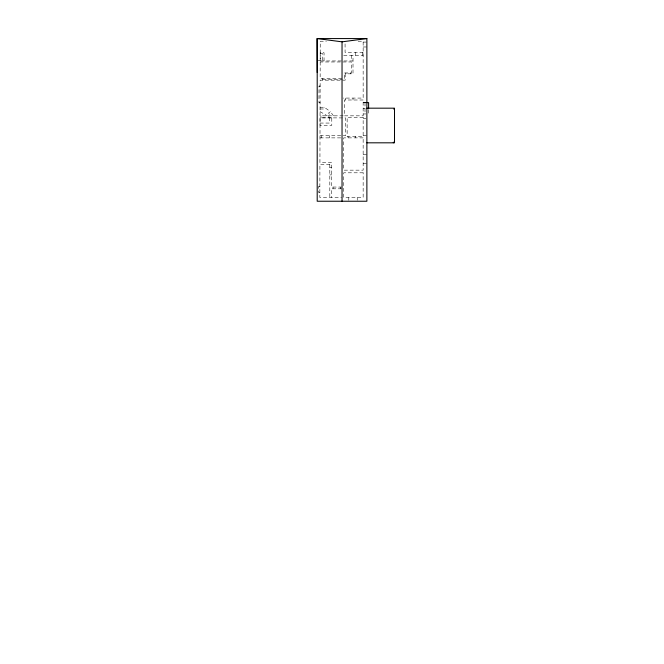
<?xml version="1.0" encoding="UTF-8"?>
<svg xmlns="http://www.w3.org/2000/svg" width="664" height="664" viewBox="0 0 664 664"><rect width="100%" height="100%" fill="white"/><g stroke="black" fill="none" stroke-linecap="round" stroke-linejoin="round"><path stroke-width="0.5" stroke-dasharray="3.32 2.49" d="M319.01 86.088L320.131 86.088L319.01 86.088L318.969 102.787L320.081 102.787L317.201 102.787M353.007 60.955L320.189 60.955L320.247 41.226L326.373 41.226M333.436 115.835L330.506 111.66L328.539 113.038L330.506 115.835M363.15 102.779L365.939 102.729M358.128 41.226L363.15 41.226L363.15 98.073L343.222 98.073M363.15 42.073L366.877 42.073M363.15 46.978L366.877 46.978M363.15 52.398L345.072 52.398L345.072 43.26M320.189 53.684L322.737 53.684L322.737 60.955M343.678 55.32L363.15 55.32M322.588 79.323L342.267 79.323M363.15 102.712L366.868 102.712M320.073 107.244L324.256 107.244L330.506 111.66M363.15 108.332L365.009 108.332M320.065 108.987L324.256 108.987L324.256 107.244M363.15 113.951L365.947 113.951M343.222 115.835L320.048 115.835L320.139 80.161L345.189 80.161L345.189 73.829L353.007 73.829L353.007 55.32M363.15 118.607L365.947 118.607M320.048 123.064L329.485 123.064L329.485 117.852M363.15 135.307L366.877 135.307M319.998 135.738L345.579 135.738L345.579 117.918L320.048 117.852L319.932 162.58L331.668 162.58L331.668 187.049L341.603 187.049M319.99 137.88L341.603 137.88M363.15 154.363L366.877 154.363M363.15 163.552L366.877 163.552M329.809 164.423L319.923 164.423L319.841 197.515L341.603 197.515M329.809 167.444L331.668 167.444M329.809 174.898L331.668 174.898M341.603 188.808L331.668 188.808L331.668 197.515M317.201 60.416L320.197 60.424M319.865 186.277L318.753 186.269L318.737 192.601L319.849 192.61M320.065 111.66L327.335 115.835M368.611 109.826L368.611 113.951M365.009 102.712L365.009 113.951M362.303 52.398L362.303 55.32M357.232 197.515L357.232 200.304M355.348 52.398L355.348 55.32M355.323 136.485L355.323 137.88M353.007 98.073L353.007 99.998M351.497 55.32L351.497 60.955M350.858 72.957L350.858 73.829M348.791 197.515L348.791 200.304M348.06 136.485L348.06 137.88M345.894 72.957L345.894 73.829M345.496 98.073L345.496 99.998M340.458 187.049L340.458 188.808M333.013 187.049L333.013 188.808M329.809 164.357L329.809 197.515M329.344 135.738L329.344 137.88M328.929 115.835L328.929 117.877M324.04 60.955L324.04 52.755L320.189 52.755L320.189 60.955M322.588 78.485L322.588 80.161M321.583 135.738L321.583 137.88M320.919 115.835L320.919 117.852M320.189 61.968L320.148 78.485L344.292 78.485L344.292 72.957L351.497 72.957L351.497 61.968L320.189 61.968M363.15 99.998L344.334 99.998L344.334 115.835L363.15 115.835L363.15 99.998M363.15 117.304L347.131 117.304L347.131 136.485L363.15 136.485L363.15 117.304M331.784 117.852L320.048 117.852L320.048 125.363L331.784 125.363L331.784 117.852M363.15 137.88L343.678 137.88L343.678 170.158L363.15 170.158L363.15 137.88M363.15 172.806L343.678 172.806L343.678 197.515L363.15 197.515L363.15 172.806"/><path stroke-width="1" d="M342.035 41.84L366.877 38.57L366.877 201.233L317.201 201.233L317.201 38.57L342.035 41.84L342.035 201.233M366.877 38.57L317.052 38.57L317.201 72.525M366.877 102.654L368.611 102.588L368.611 108.813M366.877 108.174L394.507 108.174L394.507 142.818L366.877 142.818M393.76 109.112L394.507 109.112M393.354 142.137L393.354 142.818"/></g></svg>
